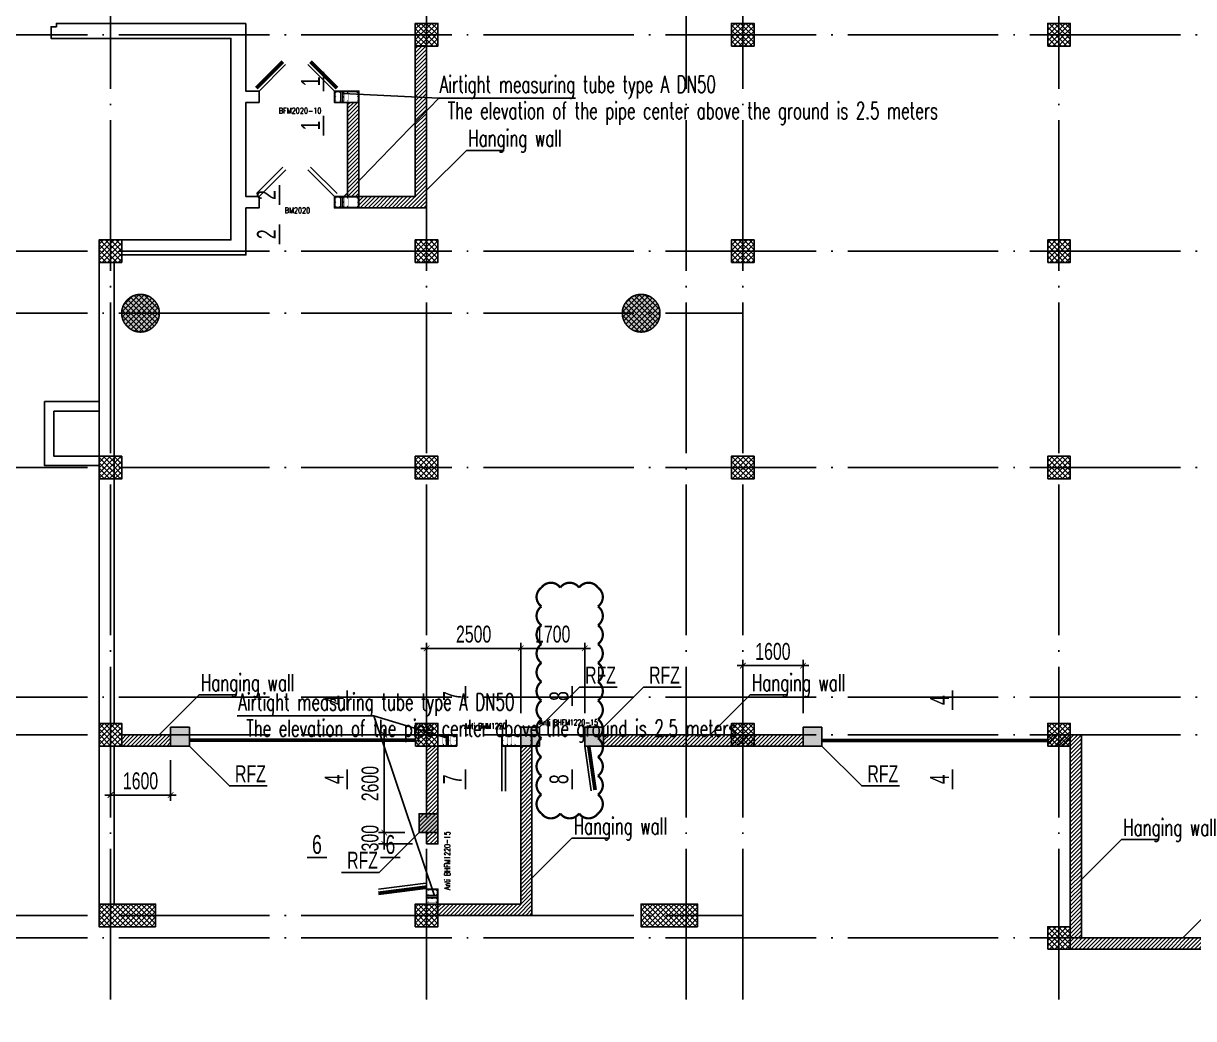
# Model space of a CAD drawing. Extents: x 68709 to 334654, y -65926 to 107615.
# Drawn here: x 93745 to 124833, y 46886 to 73327 of the extents above; entities that cross this region are included whole.
import ezdxf
from ezdxf.xclip import XClip

# ---------------------------------------------------------------- set-up
doc = ezdxf.new("R2010")
doc.units = 0
doc.header["$LTSCALE"] = 2000
doc.header["$MEASUREMENT"] = 0
doc.header["$XCLIPFRAME"] = 0
for name, pattern in [('CENTER', [2, 1.25, -0.25, 0.25, -0.25]), ('DASH', [0.35, 0.25, -0.1]), ('DASHED', [0.75, 0.5, -0.25]), ('DOTE', [2.42, 2, -0.2, 0.02, -0.2])]:
    doc.linetypes.add(name, pattern=pattern)
doc.layers.get('0').update_dxf_attribs({"linetype": 'CONTINUOUS'})
doc.layers.get('Defpoints').update_dxf_attribs({"linetype": 'CONTINUOUS'})
for name, color, linetype in [('0-column', 1, 'CONTINUOUS'), ('0-column-down', 6, 'CONTINUOUS'), ('0-hatch', 252, 'CONTINUOUS'), ('3', 6, 'CONTINUOUS'), ('A-CON-J', 1, 'CONTINUOUS'), ('A_DOOR', 4, 'CONTINUOUS'), ('a_door-p', 151, 'CONTINUOUS'), ('dote', 8, 'CONTINUOUS'), ('K-RF-LD', 50, 'CONTINUOUS'), ('SL-COLU', 210, 'CONTINUOUS'), ('SL-DIM', 90, 'CONTINUOUS'), ('SL-TEXT', 7, 'CONTINUOUS'), ('SL-WALL', 51, 'CONTINUOUS'), ('SL-WALL_HATCH', 254, 'CONTINUOUS'), ('门编号', 122, 'CONTINUOUS')]:
    doc.layers.add(name, color=color, linetype=linetype)
doc.styles.add('L-TEXT', font='tj-romand1.shx', dxfattribs={"width": 0.7, "bigfont": 'hztxt5.shx'})
doc.styles.add('link', font='tj03-romand1.shx', dxfattribs={"width": 0.7, "bigfont": 'hztxt5.shx'})
doc.styles.add('TONGJI-FONT', font='simplex.shx', dxfattribs={"width": 0.65})
doc.styles.add('图纸中文说明', font='romans1.shx', dxfattribs={"width": 0.8, "bigfont": 'hztxt.shx'})
doc.dimstyles.new('TSSD_150_150', dxfattribs={"dimtxt": 450, "dimasz": 150, "dimexe": 150, "dimexo": 375, "dimgap": 150, "dimtad": 1, "dimdec": 0, "dimtxsty": 'L-TEXT', "dimblk": 'ARCHTICK', "dimcen": 0, "dimdle": 150, "dimclrt": 7, "dimazin": 3, "dimtfac": 1, "dimtdec": 0, "dimtix": 1, "dimtmove": 2, "dimatfit": 3, "dimfxl": 0, "dimarcsym": 0})
pattern_1 = [(45, (-2650, -13200), (-53.033, 53.033), [])]
pattern_2 = [(45, (-4500, -13200), (-53.033, 53.033), [])]
pattern_3 = [(45, (-104156.54, -86527.93), (-53.03301, 53.03301), [])]

# ---------------------------------------------------------------- blocks, each defined once
blk = doc.blocks.new('0-jg-wall-ver3-dxadd')
for points in [[(3600, 66399), (-1435, 66399), (-1435, 66309), (-1575, 66309), (-1575, 65999), (3200, 65999), (3200, 60649), (300, 60649), (300, 60249), (3600, 60249), (3600, 61499), (3950, 61499), (3950, 61799), (3600, 61799), (3600, 64299), (3950, 64299), (3950, 64599), (3600, 64599)], [(8400, 65799), (8100, 65799), (8100, 61799), (6600, 61799), (6600, 64599), (5950, 64599), (5950, 64299), (6300, 64299), (6300, 61799), (5951, 61799), (5950, 61499), (8400, 61499)], [(100, 60049), (-300, 60049), (-300, 47800), (100, 47800)], [(-1500, 56100), (-300, 56100), (-300, 56350), (-1750, 56350), (-1750, 54650), (-300, 54650), (-300, 54900), (-1500, 54900)], [(1600, 47199), (1600, 47699), (2100, 47699), (2100, 47199)], [(10900, 47201), (10900, 47701), (11400, 47701), (11400, 47201)], [(12600, 47199), (12600, 47699), (13100, 47699), (13100, 47199)], [(18400, 47200), (18400, 47700), (18900, 47700), (18900, 47200)], [(1600, 47499), (300, 47499), (300, 47199), (1600, 47199)], [(16501, 47500), (13100, 47500), (13100, 47200), (16501, 47200)], [(18400, 47500), (17101, 47500), (17101, 47200), (18400, 47200)], [(100, 47200), (-300, 47200), (-300, 43000), (100, 43000)]]:
    blk.add_lwpolyline(points, close=True)
at = {"color": 3, "ltscale": 0.1}
for points in [[(8400, 44601), (8400, 44901), (8200, 44901), (8200, 45401), (8400, 45401), (8400, 47501), (9200, 47501), (9200, 47201), (8700, 47201), (8700, 44601), (8400, 44601)], [(8700, 45401), (8700, 44601), (8400, 44601)]]:
    blk.add_lwpolyline(points, dxfattribs=at)
for points in [[(11200, 42701), (8400, 42701), (8400, 43401), (8700, 43401), (8700, 43001), (10900, 43001), (10900, 47201), (10400, 47201), (10400, 47501), (11200, 47501)], [(35202, 47199), (33900, 47199), (33900, 41800), (25501, 41800), (25501, 47500), (25801, 47500), (25801, 42100), (33600, 42100), (33600, 47500), (35202, 47500)], [(8200, 45401), (8200, 44901), (8700, 44901), (8700, 45401)]]:
    blk.add_lwpolyline(points, close=True, dxfattribs=at)
blk = doc.blocks.new('A$C510369FA')
at = {"layer": 'A_DOOR'}
for p, q in [((-1894, -793), (-2602, -1500)), ((-1307, -793), (-600, -1500)), ((-1967, -3518), (-2671, -4222)), ((-1893, -3593), (-2600, -4300)), ((-1307, -3593), (-600, -4300)), ((-1232, -3518), (-528, -4222))]:
    blk.add_line(p, q, dxfattribs=at)
at = {"layer": 'A_DOOR', "const_width": 100}
for points in [[(-1969, -718), (-2673, -1422)], [(-1232, -718), (-528, -1422)]]:
    blk.add_lwpolyline(points, dxfattribs=at)
at = {"layer": '门编号', "style": '图纸中文说明', "width": 0.8}
for s, p in [('BFM2020-10', (-2078, -2093)), ('BM2020', (-1921, -4744))]:
    blk.add_text(s, height=150, dxfattribs=at).set_placement(p)
blk = doc.blocks.new('A$C0F766647')
at = {"layer": '3', "linetype": 'DASHED', "ltscale": 0.6, "const_width": 100}
for points in [[(8100, -31944), (2101, -31944)], [(24900, -31951), (18900, -31951)]]:
    blk.add_lwpolyline(points, dxfattribs=at)
blk = doc.blocks.new('0-jg-column-Ver3-L-1')
at = {"color": 0, "linetype": 'ByBlock', "ltscale": 0.1}
for centre in [(800, 58700), (14100, 58700)]:
    blk.add_circle(centre, 500, dxfattribs=at)
blk = doc.blocks.new('ZW0702(CQ)')
at = {"layer": 'dote', "linetype": 'DOTE'}
for p, q in [((0, -9319.3), (0, 86030.2)), ((8400, -9319.3), (8400, 86030.2)), ((15300, -9319.3), (15300, 86030.2)), ((16800, -9319.3), (16800, 86030.2)), ((25200, -9319.3), (25200, 86030.2)), ((-9452, 66100), (60626.9, 66100)), ((-9452, 60350), (60626.9, 60350)), ((-9452, 58700), (16800, 58700)), ((-9452, 54600), (60626.9, 54600)), ((-9452, 48500), (84527.8, 48500)), ((-9452, 47500), (60626.9, 47500)), ((-9452, 42700), (16800, 42700)), ((-9452, 42100), (60626.9, 42100))]:
    blk.add_line(p, q, dxfattribs=at)
blk = doc.blocks.new('A$C4DFE0CFA')
at = {"layer": 'SL-WALL_HATCH'}
h = blk.add_hatch(dxfattribs=at)
h.set_pattern_fill('ANSI31', color=256, scale=600, style=0)
h.set_pattern_definition(pattern_2)
h.paths.add_polyline_path([(300, -13800), (0, -13800), (0, -17800), (-1500, -17800), (-1500, -18100), (300, -18100)])
h = blk.add_hatch(dxfattribs=at)
h.set_pattern_fill('ANSI31', color=256, scale=600, style=0)
h.set_pattern_definition(pattern_2)
h.paths.add_polyline_path([(-1800, -15300), (-1800, -17800), (-1500, -17800), (-1500, -15300)])
for points in [[(-6500, -31900), (-6000, -31900), (-6000, -32400), (-6500, -32400)], [(2800, -31898.9), (3300, -31898.9), (3300, -32400), (2800, -32400)], [(4500, -31899.5), (5000, -31899.5), (5000, -32399.5), (4500, -32399.5)], [(10300, -31899.5), (10800, -31899.5), (10800, -32399.5), (10300, -32399.5)], [(100, -34698.2), (600, -34698.2), (600, -34198.2), (100, -34198.2)]]:
    blk.add_hatch(color=256, dxfattribs=at).paths.add_polyline_path(points)
h = blk.add_hatch(dxfattribs=at)
h.set_pattern_fill('ANSI31', color=256, scale=600, style=0)
h.set_pattern_definition(pattern_1)
h.paths.add_polyline_path([(-7800, -32400), (-6500, -32400), (-6500, -32100), (-7800, -32100)])
h = blk.add_hatch(dxfattribs=at)
h.set_pattern_fill('ANSI31', color=256, scale=600, style=0)
h.set_pattern_definition(pattern_1)
h.paths.add_polyline_path([(5000, -32099.5), (10300, -32099.5), (10300, -32399.5), (5000, -32399.5)])
h = blk.add_hatch(dxfattribs=at)
h.set_pattern_fill('ANSI31', color=256, scale=600, style=0)
h.set_pattern_definition([(45, (-104156.54, -86527.21), (-53.03301, 53.03301), [])])
h.paths.add_polyline_path([(16800.5, -32099.5), (16800.5, -32400), (17400.5, -32400), (17400.5, -37799.5), (25800, -37799.5), (25800, -32400), (27101.8, -32400), (27101.8, -32099.5), (25500, -32099.5), (25500, -37499.5), (17700.5, -37499.5), (17700.5, -32099.5)])
h = blk.add_hatch(dxfattribs=at)
h.set_pattern_fill('ANSI31', color=256, scale=600, style=0)
h.set_pattern_definition(pattern_3)
h.paths.add_polyline_path([(300, -34998.2), (300, -34698.2), (100, -34698.2), (100, -34198.9), (300, -34198.9), (300, -32400), (600, -32400), (600, -34998.2)])
h = blk.add_hatch(dxfattribs=at)
h.set_pattern_fill('ANSI31', color=256, scale=600, style=0)
h.set_pattern_definition(pattern_3)
h.paths.add_polyline_path([(3100, -36898.9), (600, -36898.9), (600, -36598.9), (2800, -36598.9), (2800, -32399.5), (2800, -32399.5), (3100, -32399.5)])
at = {"layer": 'SL-COLU'}
for points in [[(-1500, -15000), (-2150, -15000), (-2150, -15300), (-1500, -15300)], [(-1500, -17800), (-2150, -17800), (-2150, -18100), (-1500, -18100)], [(300, -32098.9), (1100, -32098.9), (1100, -32398.9), (300, -32398.9)], [(3100, -32099.5), (2300, -32099.5), (2300, -32399.5), (3100, -32399.5)], [(300, -36898.9), (300, -36198.9), (600, -36198.9), (600, -36898.9)]]:
    blk.add_lwpolyline(points, close=True, dxfattribs=at)
at = {"layer": 'SL-COLU', "const_width": 6}
for points in [[(-1549.9, -15068.3), (-1528, -15046.4), (-1528, -15028), (-2122, -15028), (-2122, -15272), (-1528, -15272), (-1528, -15028), (-1546.4, -15028), (-1568.3, -15049.9)], [(-1549.9, -17868.3), (-1528, -17846.4), (-1528, -17828), (-2122, -17828), (-2122, -18072), (-1528, -18072), (-1528, -17828), (-1546.4, -17828), (-1568.3, -17849.9)], [(349.9, -32167.2), (328, -32145.3), (328, -32126.9), (1072, -32126.9), (1072, -32370.9), (328, -32370.9), (328, -32126.9), (346.4, -32126.9), (368.3, -32148.8)], [(3050.1, -32167.7), (3072, -32145.9), (3072, -32127.5), (2328, -32127.5), (2328, -32371.5), (3072, -32371.5), (3072, -32127.5), (3053.6, -32127.5), (3031.7, -32149.3)], [(368.3, -36849.1), (346.4, -36870.9), (328, -36870.9), (328, -36226.9), (572, -36226.9), (572, -36870.9), (328, -36870.9), (328, -36852.6), (349.9, -36830.7)]]:
    blk.add_lwpolyline(points, dxfattribs=at)
at = {"layer": 'SL-COLU', "const_width": 10}
for points in [[(-2114, -15041, 1), (-2104, -15041, 1)], [(-2114, -15150, -1), (-2104, -15150, -1)], [(-2009.5, -15041, 1), (-1999.5, -15041, 1)], [(-1905, -15041, 1), (-1895, -15041, 1)], [(-1800.5, -15041, 1), (-1790.5, -15041, 1)], [(-1546, -15041, 1), (-1536, -15041, 1)], [(-1546, -15150, -1), (-1536, -15150, -1)], [(-2114, -15259, -1), (-2104, -15259, -1)], [(-2009.5, -15259, -1), (-1999.5, -15259, -1)], [(-1905, -15259, -1), (-1895, -15259, -1)], [(-1800.5, -15259, -1), (-1790.5, -15259, -1)], [(-1546, -15259, -1), (-1536, -15259, -1)], [(-2114, -17841, 1), (-2104, -17841, 1)], [(-2114, -17950, -1), (-2104, -17950, -1)], [(-2009.5, -17841, 1), (-1999.5, -17841, 1)], [(-1905, -17841, 1), (-1895, -17841, 1)], [(-1800.5, -17841, 1), (-1790.5, -17841, 1)], [(-1546, -17841, 1), (-1536, -17841, 1)], [(-1546, -17950, -1), (-1536, -17950, -1)], [(-2114, -18059, -1), (-2104, -18059, -1)], [(-2009.5, -18059, -1), (-1999.5, -18059, -1)], [(-1905, -18059, -1), (-1895, -18059, -1)], [(-1800.5, -18059, -1), (-1790.5, -18059, -1)], [(-1546, -18059, -1), (-1536, -18059, -1)], [(346, -32139.9, -1), (336, -32139.9, -1)], [(346, -32248.9, 1), (336, -32248.9, 1)], [(750.5, -32139.9, -1), (740.5, -32139.9, -1)], [(855, -32139.9, -1), (845, -32139.9, -1)], [(959.5, -32139.9, -1), (949.5, -32139.9, -1)], [(1064, -32139.9, -1), (1054, -32139.9, -1)], [(1064, -32248.9, 1), (1054, -32248.9, 1)], [(2336, -32140.5, 1), (2346, -32140.5, 1)], [(2336, -32249.5, -1), (2346, -32249.5, -1)], [(2440.5, -32140.5, 1), (2450.5, -32140.5, 1)], [(2545, -32140.5, 1), (2555, -32140.5, 1)], [(2649.5, -32140.5, 1), (2659.5, -32140.5, 1)], [(3054, -32140.5, 1), (3064, -32140.5, 1)], [(3054, -32249.5, -1), (3064, -32249.5, -1)], [(346, -32357.9, 1), (336, -32357.9, 1)], [(750.5, -32357.9, 1), (740.5, -32357.9, 1)], [(855, -32357.9, 1), (845, -32357.9, 1)], [(959.5, -32357.9, 1), (949.5, -32357.9, 1)], [(1064, -32357.9, 1), (1054, -32357.9, 1)], [(2336, -32358.5, -1), (2346, -32358.5, -1)], [(2440.5, -32358.5, -1), (2450.5, -32358.5, -1)], [(2545, -32358.5, -1), (2555, -32358.5, -1)], [(2649.5, -32358.5, -1), (2659.5, -32358.5, -1)], [(3054, -32358.5, -1), (3064, -32358.5, -1)], [(341, -36234.9, -1), (341, -36244.9, -1)], [(341, -36339.4, -1), (341, -36349.4, -1)], [(450, -36234.9, 1), (450, -36244.9, 1)], [(559, -36234.9, 1), (559, -36244.9, 1)], [(559, -36339.4, 1), (559, -36349.4, 1)], [(341, -36443.9, -1), (341, -36453.9, -1)], [(341, -36548.4, -1), (341, -36558.4, -1)], [(559, -36443.9, 1), (559, -36453.9, 1)], [(559, -36548.4, 1), (559, -36558.4, 1)], [(341, -36852.9, -1), (341, -36862.9, -1)], [(450, -36852.9, 1), (450, -36862.9, 1)], [(559, -36852.9, 1), (559, -36862.9, 1)]]:
    blk.add_lwpolyline(points, format="xyb", close=True, dxfattribs=at)
at = {"layer": 'SL-COLU', "const_width": 6}
for points in [[(-2017.5, -15065), (-2017.5, -15041, -1), (-1991.5, -15041), (-1991.5, -15259, -1), (-2017.5, -15259), (-2017.5, -15235)], [(-1913, -15065), (-1913, -15041, -1), (-1887, -15041), (-1887, -15259, -1), (-1913, -15259), (-1913, -15235)], [(-1808.5, -15065), (-1808.5, -15041, -1), (-1782.5, -15041), (-1782.5, -15259, -1), (-1808.5, -15259), (-1808.5, -15235)], [(-2017.5, -17865), (-2017.5, -17841, -1), (-1991.5, -17841), (-1991.5, -18059, -1), (-2017.5, -18059), (-2017.5, -18035)], [(-1913, -17865), (-1913, -17841, -1), (-1887, -17841), (-1887, -18059, -1), (-1913, -18059), (-1913, -18035)], [(-1808.5, -17865), (-1808.5, -17841, -1), (-1782.5, -17841), (-1782.5, -18059, -1), (-1808.5, -18059), (-1808.5, -18035)], [(758.5, -32163.9), (758.5, -32139.9, 1), (732.5, -32139.9), (732.5, -32357.9, 1), (758.5, -32357.9), (758.5, -32333.9)], [(863, -32163.9), (863, -32139.9, 1), (837, -32139.9), (837, -32357.9, 1), (863, -32357.9), (863, -32333.9)], [(967.5, -32163.9), (967.5, -32139.9, 1), (941.5, -32139.9), (941.5, -32357.9, 1), (967.5, -32357.9), (967.5, -32333.9)], [(2432.5, -32164.5), (2432.5, -32140.5, -1), (2458.5, -32140.5), (2458.5, -32358.5, -1), (2432.5, -32358.5), (2432.5, -32334.5)], [(2537, -32164.5), (2537, -32140.5, -1), (2563, -32140.5), (2563, -32358.5, -1), (2537, -32358.5), (2537, -32334.5)], [(2641.5, -32164.5), (2641.5, -32140.5, -1), (2667.5, -32140.5), (2667.5, -32358.5, -1), (2641.5, -32358.5), (2641.5, -32334.5)], [(365, -36331.4), (341, -36331.4, 1), (341, -36357.4), (559, -36357.4, 1), (559, -36331.4), (535, -36331.4)], [(365, -36435.9), (341, -36435.9, 1), (341, -36461.9), (559, -36461.9, 1), (559, -36435.9), (535, -36435.9)], [(365, -36540.4), (341, -36540.4, 1), (341, -36566.4), (559, -36566.4, 1), (559, -36540.4), (535, -36540.4)]]:
    blk.add_lwpolyline(points, format="xyb", dxfattribs=at)
at = {"layer": 'SL-TEXT'}
for points in [[(2360.7, -16573.7), (1360.7, -16573.7), (300, -17634.4)], [(-4742.6, -31039.3), (-5742.6, -31039.3), (-6803.3, -32100)], [(5360.7, -30838.3), (4360.7, -30838.3), (3300, -31898.9)], [(7060.7, -30838.8), (6060.7, -30838.8), (5000, -31899.5)], [(9894, -31038.8), (8894, -31038.8), (7833.3, -32099.5)], [(-3939.3, -33460.7), (-4939.3, -33460.7), (-6000, -32400)], [(12860.7, -33460.1), (11860.7, -33460.1), (10800, -32399.5)], [(-1960.7, -35758.9), (-960.7, -35758.9), (100, -34698.2)], [(5160.7, -34849.3), (4160.7, -34849.3), (3100, -35909.9)], [(19761.2, -34885.8), (18761.2, -34885.8), (17700.5, -35946.5)], [(22450.9, -36438.8), (21450.9, -36438.8), (20390.2, -37499.5)]]:
    blk.add_lwpolyline(points, dxfattribs=at)
at = {"layer": 'SL-WALL', "ltscale": 0.1}
for points in [[(0, -13800), (0, -13800), (300, -13800), (300, -13800), (300, -13800), (300, -18100), (-2150, -18100), (-2150, -17800), (-1800, -17800), (-1800, -15300), (-2150, -15300), (-2150, -15000), (-1500, -15000), (-1500, -17800), (0, -17800), (0, -13800)], [(300, -34998.2), (300, -34698.2), (100, -34698.2), (100, -34198.9), (300, -34198.9), (300, -32400), (600, -32400), (600, -32400), (600, -32400), (600, -34998.2), (300, -34998.2)]]:
    blk.add_lwpolyline(points, dxfattribs=at)
for points in [[(-7800, -32400), (-6000, -32400), (-6000, -31900), (-6500, -31900), (-6500, -32100), (-7800, -32100)], [(10300, -31899.5), (10800, -31899.5), (10800, -32399.5), (10800, -32399.5), (5000, -32399.5), (4500, -32399.5), (4500, -31899.5), (5000, -31899.5), (5000, -32099.5), (10300, -32099.5)], [(3100, -36898.9), (600, -36898.9), (600, -36898.9), (600, -36598.9), (600, -36598.9), (2800, -36598.9), (2800, -32399.5), (2800, -32399.5), (2800, -32399.5), (3100, -32399.5)], [(100, -34698.2), (600, -34698.2), (600, -34198.2), (100, -34198.2)]]:
    blk.add_lwpolyline(points, close=True, dxfattribs=at)
at = {"layer": 'SL-WALL'}
blk.add_lwpolyline([(16800.5, -32099.5), (16800.5, -32400), (17400.5, -32400), (17400.5, -37799.5), (25800, -37799.5), (25800, -32400), (27101.8, -32400), (27101.8, -32099.5), (25500, -32099.5), (25500, -37499.5), (17700.5, -37499.5), (17700.5, -32099.5)], close=True, dxfattribs=at)
at = {"layer": 'SL-WALL_HATCH'}
for points in [[(300, -13800), (0, -13800), (0, -17800), (-1500, -17800), (-1500, -18100), (300, -18100), (300, -13800)], [(-1800, -15300), (-1800, -17800), (-1500, -17800), (-1500, -15300)], [(-6500, -31900), (-6000, -31900), (-6000, -32400), (-6500, -32400)], [(2800, -31898.9), (3300, -31898.9), (3300, -32400), (2800, -32400)], [(4500, -31899.5), (5000, -31899.5), (5000, -32399.5), (4500, -32399.5)], [(10300, -31899.5), (10800, -31899.5), (10800, -32399.5), (10300, -32399.5)], [(-7800, -32400), (-6500, -32400), (-6500, -32100), (-7800, -32100)], [(5000, -32099.5), (10300, -32099.5), (10300, -32399.5), (5000, -32399.5)]]:
    blk.add_lwpolyline(points, close=True, dxfattribs=at)
at = {"layer": 'SL-TEXT'}
for s, style, width, p in [('Hanging wall', 'TONGJI-FONT', 0.65, (1410.7, -16473.7)), ('RFZ', 'link', 0.7, (4510.7, -30738.3)), ('RFZ', 'link', 0.7, (6210.7, -30738.8)), ('Hanging wall', 'TONGJI-FONT', 0.65, (-5692.6, -30939.3)), ('Hanging wall', 'TONGJI-FONT', 0.65, (8944, -30938.8)), ('RFZ', 'link', 0.7, (-4789.3, -33360.7)), ('RFZ', 'link', 0.7, (12010.7, -33360.1)), ('Hanging wall', 'TONGJI-FONT', 0.65, (4210.7, -34749.3)), ('Hanging wall', 'TONGJI-FONT', 0.65, (18811.2, -34785.8)), ('RFZ', 'link', 0.7, (-1810.7, -35658.9))]:
    blk.add_text(s, height=450, rotation=360, dxfattribs=dict(at, style=style, width=width)).set_placement(p)
blk = doc.blocks.new('0-jg-column-Ver3-L-0')
at = {"color": 0, "linetype": 'ByBlock', "ltscale": 0.1}
for points in [[(8100, 65799), (8700, 65799), (8700, 66399), (8100, 66399)], [(16500, 65799), (17100, 65799), (17100, 66399), (16500, 66399)], [(24900, 65799), (25500, 65799), (25500, 66399), (24900, 66399)], [(-300, 60049), (300, 60049), (300, 60649), (-300, 60649)], [(8100, 60049), (8700, 60049), (8700, 60649), (8100, 60649)], [(16500, 60049), (17100, 60049), (17100, 60649), (16500, 60649)], [(24900, 60049), (25500, 60049), (25500, 60649), (24900, 60649)], [(-300, 54299), (300, 54299), (300, 54899), (-300, 54899)], [(8100, 54299), (8700, 54299), (8700, 54899), (8100, 54899)], [(16500, 54299), (17100, 54299), (17100, 54899), (16500, 54899)], [(24900, 54299), (25500, 54299), (25500, 54899), (24900, 54899)], [(-300, 47200), (300, 47200), (300, 47800), (-300, 47800)], [(8101, 47199), (8701, 47199), (8701, 47799), (8101, 47799)], [(16501, 47199), (17101, 47199), (17101, 47799), (16501, 47799)], [(24901, 47199), (25501, 47199), (25501, 47799), (24901, 47799)], [(1200, 42400), (1200, 43000), (-300, 43000), (-300, 42400)], [(8100, 42400), (8700, 42400), (8700, 43000), (8100, 43000)], [(15600, 42400), (15600, 43000), (14100, 43000), (14100, 42400)], [(24901, 41800), (25501, 41800), (25501, 42400), (24901, 42400)]]:
    blk.add_lwpolyline(points, close=True, dxfattribs=at)
for centre in [(800, 58700), (14100, 58700)]:
    blk.add_circle(centre, 500, dxfattribs=at)
blk = doc.blocks.new('A$C70B66667')
at = {"layer": 'A_DOOR'}
for p, q in [((2300, 4799), (2300, 3599)), ((2400, 4799), (2400, 3599)), ((277, 1154), (-982, 993))]:
    blk.add_line(p, q, dxfattribs=at)
at = {"layer": 'A_DOOR', "const_width": 100}
blk.add_lwpolyline([(295, 1050), (-982, 886)], dxfattribs=at)
at = {"layer": '门编号', "style": 'TONGJI-FONT', "width": 0.65}
blk.add_text('Anti BHM1220', height=150, dxfattribs=at).set_placement((1298, 5261))
blk.add_text('Anti BHFM1220-15', height=150, rotation=90, dxfattribs=at).set_placement((924, 978))
blk = doc.blocks.new('A$C686B4C6E')
at = {"layer": 'a_door-p'}
blk.add_line((0, 1), (173, -1188), dxfattribs=at)
at = {"layer": 'a_door-p', "const_width": 100}
blk.add_lwpolyline([(104, 20), (277, -1168)], dxfattribs=at)
at = {"layer": '门编号', "style": 'TONGJI-FONT', "width": 0.65}
blk.add_text('Anti BHFM1220-15', height=150, dxfattribs=at).set_placement((-1202, 554))
blk = doc.blocks.new('_ArchTick')
at = {"color": 0, "linetype": 'ByBlock', "const_width": 0.15}
blk.add_lwpolyline([(-0.5, -0.5), (0.5, 0.5)], dxfattribs=at)
blk = doc.blocks.new('*D109')
at = {"layer": 'Defpoints', "color": 0, "transparency": 16777216}
for p in [(96057, 54128), (97657, 54127), (96057, 52825)]:
    blk.add_point(p, dxfattribs=at)
at = {"layer": 'SL-DIM', "color": 0, "lineweight": -2, "transparency": 16777216}
for p, q in [((96057, 53753), (96057, 52675)), ((97657, 53752), (97657, 52675)), ((97807, 52825), (95907, 52825))]:
    blk.add_line(p, q, dxfattribs=at)
at = {"layer": 'SL-DIM', "color": 0, "lineweight": -2, "transparency": 16777216, "xscale": 150, "yscale": 150, "zscale": 150, "rotation": 180}
blk.add_blockref('_ArchTick', (96057, 52825), dxfattribs=at)
at = {"layer": 'SL-DIM', "color": 0, "lineweight": -2, "transparency": 16777216, "xscale": 150, "yscale": 150, "zscale": 150}
blk.add_blockref('_ArchTick', (97657, 52825), dxfattribs=at)
at = {"layer": 'SL-DIM', "color": 7, "transparency": 16777216, "insert": (96857, 53200), "char_height": 450, "attachment_point": 5, "style": 'L-TEXT'}
blk.add_mtext('\\A1;1600', dxfattribs=at)
blk = doc.blocks.new('*D110')
at = {"layer": 'Defpoints', "color": 0, "transparency": 16777216}
for p in [(103331, 54429), (104257, 54429), (104257, 51829)]:
    blk.add_point(p, dxfattribs=at)
at = {"layer": 'SL-DIM', "color": 0, "lineweight": -2, "transparency": 16777216}
for p, q in [((103882, 54429), (103181, 54429)), ((103331, 51679), (103331, 54579)), ((103882, 51829), (103181, 51829))]:
    blk.add_line(p, q, dxfattribs=at)
at = {"layer": 'SL-DIM', "color": 0, "lineweight": -2, "transparency": 16777216, "xscale": 150, "yscale": 150, "zscale": 150}
for p, rotation in [((103331, 54429), 90), ((103331, 51829), 270)]:
    blk.add_blockref('_ArchTick', p, dxfattribs=dict(at, rotation=rotation))
at = {"layer": 'SL-DIM', "color": 7, "transparency": 16777216, "insert": (102956, 53129), "char_height": 450, "attachment_point": 5, "rotation": 90, "style": 'L-TEXT'}
blk.add_mtext('\\A1;2600', dxfattribs=at)
blk = doc.blocks.new('*D111')
at = {"layer": 'Defpoints', "color": 0, "transparency": 16777216}
for p in [(104457, 56723), (104457, 54628), (106957, 54628)]:
    blk.add_point(p, dxfattribs=at)
at = {"layer": 'SL-DIM', "color": 0, "lineweight": -2, "transparency": 16777216}
for p, q in [((107107, 56723), (104307, 56723)), ((104457, 55003), (104457, 56873)), ((106957, 55003), (106957, 56873))]:
    blk.add_line(p, q, dxfattribs=at)
at = {"layer": 'SL-DIM', "color": 0, "lineweight": -2, "transparency": 16777216, "xscale": 150, "yscale": 150, "zscale": 150, "rotation": 180}
blk.add_blockref('_ArchTick', (104457, 56723), dxfattribs=at)
at = {"layer": 'SL-DIM', "color": 0, "lineweight": -2, "transparency": 16777216, "xscale": 150, "yscale": 150, "zscale": 150}
blk.add_blockref('_ArchTick', (106957, 56723), dxfattribs=at)
at = {"layer": 'SL-DIM', "color": 7, "transparency": 16777216, "insert": (105707, 57098), "char_height": 450, "attachment_point": 5, "style": 'L-TEXT'}
blk.add_mtext('\\A1;2500', dxfattribs=at)
blk = doc.blocks.new('*D112')
at = {"layer": 'Defpoints', "color": 0, "transparency": 16777216}
for p in [(108657, 56723), (106957, 54628), (108657, 54627)]:
    blk.add_point(p, dxfattribs=at)
at = {"layer": 'SL-DIM', "color": 0, "lineweight": -2, "transparency": 16777216}
for p, q in [((106807, 56723), (108807, 56723)), ((106957, 55003), (106957, 56873)), ((108657, 55002), (108657, 56873))]:
    blk.add_line(p, q, dxfattribs=at)
at = {"layer": 'SL-DIM', "color": 0, "lineweight": -2, "transparency": 16777216, "xscale": 150, "yscale": 150, "zscale": 150, "rotation": 180}
blk.add_blockref('_ArchTick', (106957, 56723), dxfattribs=at)
at = {"layer": 'SL-DIM', "color": 0, "lineweight": -2, "transparency": 16777216, "xscale": 150, "yscale": 150, "zscale": 150}
blk.add_blockref('_ArchTick', (108657, 56723), dxfattribs=at)
at = {"layer": 'SL-DIM', "color": 7, "transparency": 16777216, "insert": (107807, 57098), "char_height": 450, "attachment_point": 5, "style": 'L-TEXT'}
blk.add_mtext('\\A1;1700', dxfattribs=at)
blk = doc.blocks.new('*D113')
at = {"layer": 'Defpoints', "color": 0, "transparency": 16777216}
for p in [(112857, 56264), (112857, 54627), (114457, 54627)]:
    blk.add_point(p, dxfattribs=at)
at = {"layer": 'SL-DIM', "color": 0, "lineweight": -2, "transparency": 16777216}
for p, q in [((112857, 55002), (112857, 56414)), ((114457, 55002), (114457, 56414)), ((114607, 56264), (112707, 56264))]:
    blk.add_line(p, q, dxfattribs=at)
at = {"layer": 'SL-DIM', "color": 0, "lineweight": -2, "transparency": 16777216, "xscale": 150, "yscale": 150, "zscale": 150, "rotation": 180}
blk.add_blockref('_ArchTick', (112857, 56264), dxfattribs=at)
at = {"layer": 'SL-DIM', "color": 0, "lineweight": -2, "transparency": 16777216, "xscale": 150, "yscale": 150, "zscale": 150}
blk.add_blockref('_ArchTick', (114457, 56264), dxfattribs=at)
at = {"layer": 'SL-DIM', "color": 7, "transparency": 16777216, "insert": (113657, 56639), "char_height": 450, "attachment_point": 5, "style": 'L-TEXT'}
blk.add_mtext('\\A1;1600', dxfattribs=at)
blk = doc.blocks.new('A$C2211103D')
at = {"layer": 'K-RF-LD'}
for p, q in [((6125, -14851), (6100, -14851)), ((8723, -14890), (6155, -17540)), ((8723, -14890), (6173, -14765)), ((6175, -14851), (6200, -14851)), ((12352, -14890), (8723, -14890)), ((8753, -14899), (8723, -14890)), ((6125, -17651), (6100, -17651)), ((6175, -17651), (6200, -17651)), ((7001, -31298), (3372, -31298)), ((7001, -31298), (8957, -31894)), ((7001, -31298), (8609, -36083)), ((8925, -31951), (8900, -31951)), ((8975, -31951), (9000, -31951)), ((8550, -36075), (8550, -36050)), ((8550, -36125), (8550, -36150))]:
    blk.add_line(p, q, dxfattribs=at)
for points in [[(6175, -14701), (6125, -14701), (6125, -15001), (6175, -15001)], [(6175, -17501), (6125, -17501), (6125, -17801), (6175, -17801)], [(8975, -31801), (8925, -31801), (8925, -32101), (8975, -32101)], [(8400, -36075), (8400, -36125), (8700, -36125), (8700, -36075)]]:
    blk.add_lwpolyline(points, close=True, dxfattribs=at)
at = {"layer": 'K-RF-LD', "style": 'TONGJI-FONT', "width": 0.65}
for s, p in [('Airtight measuring tube type A DN50', (8752, -14744)), ('The elevation of the pipe center above the ground is 2.5 meters', (8960, -15443)), ('Airtight measuring tube type A DN50', (3400, -31152)), ('The elevation of the pipe center above the ground is 2.5 meters', (3609, -31851))]:
    blk.add_text(s, height=450, dxfattribs=at).set_placement(p)
blk = doc.blocks.new('*D121')
at = {"layer": 'Defpoints', "color": 0, "transparency": 16777216}
for p in [(104257, 51829), (103331, 51529), (104457, 51529)]:
    blk.add_point(p, dxfattribs=at)
at = {"layer": 'SL-DIM', "color": 0, "lineweight": -2, "transparency": 16777216}
for p, q in [((103331, 51829), (103331, 51979)), ((103882, 51829), (103181, 51829)), ((103331, 51829), (103331, 51529)), ((104082, 51529), (103181, 51529)), ((103331, 51529), (103331, 51379))]:
    blk.add_line(p, q, dxfattribs=at)
at = {"layer": 'SL-DIM', "color": 0, "lineweight": -2, "transparency": 16777216, "xscale": 150, "yscale": 150, "zscale": 150}
for p, rotation in [((103331, 51829), 270), ((103331, 51529), 90)]:
    blk.add_blockref('_ArchTick', p, dxfattribs=dict(at, rotation=rotation))
at = {"layer": 'SL-DIM', "color": 7, "transparency": 16777216, "insert": (102956, 51679), "char_height": 450, "attachment_point": 5, "rotation": 90, "style": 'L-TEXT'}
blk.add_mtext('\\A1;300', dxfattribs=at)

msp = doc.modelspace()

# ---------------------------------------------------------------- hatches: boundary and pattern name
at = {"layer": '0-hatch'}
h = msp.add_hatch(dxfattribs=at)
h.set_pattern_fill('ANSI37', color=256, scale=800, style=0)
h.set_pattern_definition([(45, (1000000, 0), (-70.710678, 70.710678), []), (135, (1000000, 0), (-70.710678, -70.710678), [])])
h.paths.add_polyline_path([(155158.4, 61227.7), (155158.4, 61827.7), (154258.4, 61827.7), (154258.4, 61227.7)])
h.paths.add_polyline_path([(155158.4, 72727.7), (155158.4, 73327.7), (154258.4, 73327.7), (154258.4, 72727.7)])
h.paths.add_polyline_path([(130256.5, 61227.7), (130256.5, 61827.7), (129356.5, 61827.7), (129356.5, 61227.7)])
h.paths.add_polyline_path([(129356.5, 85927.2), (129956.5, 85927.2), (129956.5, 86527.2), (129356.5, 86527.2)])
h.paths.add_polyline_path([(137758.4, 85927.2), (138358.4, 85927.2), (138358.4, 86527.2), (137758.4, 86527.2)])
h.paths.add_polyline_path([(146158.4, 85927.2), (146758.4, 85927.2), (146758.4, 86527.2), (146158.4, 86527.2)])
h.paths.add_polyline_path([(154556.4, 85927.2), (155156.4, 85927.2), (155156.4, 86527.2), (154556.4, 86527.2)])
h.paths.add_polyline_path([(130256.5, 72727.7), (130256.5, 73327.7), (129356.5, 73327.7), (129356.5, 72727.7)])
h.paths.add_polyline_path([(155158.4, 80677.2), (155158.4, 81277.2), (154258.4, 81277.2), (154258.4, 80677.2)])
h.paths.add_polyline_path([(130256.5, 80677.2), (130256.5, 81277.2), (129356.5, 81277.2), (129356.5, 80677.2)])
h.paths.add_polyline_path([(155158.4, 66977.7), (155158.4, 67577.7), (154258.4, 67577.7), (154258.4, 66977.7)])
h.paths.add_polyline_path([(130256.5, 66977.7), (130256.5, 67577.7), (129356.5, 67577.7), (129356.5, 66977.7)])
h.paths.add_polyline_path([(163540.4, 77814.2), (164134.6, 77730.7), (164218.1, 78324.8), (163623.9, 78408.3)])
h.paths.add_polyline_path([(95756.5, 61227.2), (96356.5, 61227.2), (96356.5, 61827.2), (95756.5, 61827.2)])
h.paths.add_polyline_path([(104156.5, 61227.2), (104756.5, 61227.2), (104756.5, 61827.2), (104156.5, 61827.2)])
h.paths.add_polyline_path([(104156.5, 72727.2), (104756.5, 72727.2), (104756.5, 73327.2), (104156.5, 73327.2)])
h.paths.add_polyline_path([(104156.5, 85927.2), (104756.5, 85927.2), (104756.5, 86527.2), (104156.5, 86527.2)])
h.paths.add_polyline_path([(112556.5, 72727.2), (113156.5, 72727.2), (113156.5, 73327.2), (112556.5, 73327.2)])
h.paths.add_polyline_path([(112556.5, 80177.2), (113156.5, 80177.2), (113156.5, 80777.2), (112556.5, 80777.2)])
h.paths.add_polyline_path([(112556.5, 85927.2), (113156.5, 85927.2), (113156.5, 86527.2), (112556.5, 86527.2)])
h.paths.add_polyline_path([(120956.5, 85927.2), (121556.5, 85927.2), (121556.5, 86527.2), (120956.5, 86527.2)])
h.paths.add_polyline_path([(120956.5, 80177.2), (121556.5, 80177.2), (121556.5, 80777.2), (120956.5, 80777.2)])
h.paths.add_polyline_path([(146158.4, 80677.2), (146758.4, 80677.2), (146758.4, 81277.2), (146158.4, 81277.2)])
h.paths.add_polyline_path([(137758.4, 80677.2), (138358.4, 80677.2), (138358.4, 81277.2), (137758.4, 81277.2)])
h.paths.add_polyline_path([(120956.5, 72727.2), (121556.5, 72727.2), (121556.5, 73327.2), (120956.5, 73327.2)])
h.paths.add_polyline_path([(120956.5, 61227.2), (121556.5, 61227.2), (121556.5, 61827.2), (120956.5, 61827.2)])
h.paths.add_polyline_path([(137758.4, 61227.2), (138358.4, 61227.2), (138358.4, 61827.2), (137758.4, 61827.2)])
h.paths.add_polyline_path([(146158.4, 61227.2), (146758.4, 61227.2), (146758.4, 61827.2), (146158.4, 61827.2)])
h.paths.add_polyline_path([(137758.4, 72727.2), (138358.4, 72727.2), (138358.4, 73327.2), (137758.4, 73327.2)])
h.paths.add_polyline_path([(146158.4, 72727.2), (146758.4, 72727.2), (146758.4, 73327.2), (146158.4, 73327.2)])
h.paths.add_polyline_path([(104156.5, 80327.2), (104756.5, 80327.2), (104756.5, 80927.2), (104156.5, 80927.2)])
h.paths.add_polyline_path([(95756.5, 66977.2), (96356.5, 66977.2), (96356.5, 67577.2), (95756.5, 67577.2)])
h.paths.add_polyline_path([(112556.5, 61227.2), (113156.5, 61227.2), (113156.5, 61827.2), (112556.5, 61827.2)])
h.paths.add_polyline_path([(112556.5, 66977.2), (113156.5, 66977.2), (113156.5, 67577.2), (112556.5, 67577.2)])
h.paths.add_polyline_path([(120956.5, 66977.2), (121556.5, 66977.2), (121556.5, 67577.2), (120956.5, 67577.2)])
h.paths.add_polyline_path([(137758.4, 66977.2), (138358.4, 66977.2), (138358.4, 67577.2), (137758.4, 67577.2)])
h.paths.add_polyline_path([(146158.4, 66977.2), (146758.4, 66977.2), (146758.4, 67577.2), (146158.4, 67577.2)])
h.paths.add_polyline_path([(104156.5, 66977.2), (104756.5, 66977.2), (104756.5, 67577.2), (104156.5, 67577.2)])
edge = h.paths.add_edge_path()
edge.add_arc((110156.5, 65627.7), 500, 0, 360)
edge = h.paths.add_edge_path()
edge.add_arc((96856.5, 65627.7), 500, 0, 360)
h.paths.add_polyline_path([(162646.3, 85927.7), (162646.3, 86527.7), (161746.3, 86527.7), (161746.3, 85927.7)])
h.paths.add_polyline_path([(165676.3, 85927.7), (165676.3, 86527.7), (164776.3, 86527.7), (164776.3, 85927.7)])
h.paths.add_polyline_path([(174364.3, 85927.7), (174364.3, 86527.7), (173464.3, 86527.7), (173464.3, 85927.7)])
h.paths.add_polyline_path([(164292, 83161.6), (164886.1, 83078.1), (164969.6, 83672.3), (164375.5, 83755.8)])
h.paths.add_polyline_path([(160569.6, 78231.7), (161163.8, 78148.2), (161247.3, 78742.4), (160653.1, 78825.9)])
h.paths.add_polyline_path([(172452.8, 76561.6), (173047, 76478.1), (173130.5, 77072.3), (172536.3, 77155.8)])
h.paths.add_polyline_path([(173204.4, 81909.1), (173798.5, 81825.6), (173882, 82419.7), (173287.9, 82503.2)])
h.paths.add_polyline_path([(170838.4, 65074.5), (171432.6, 64991), (171516.1, 65585.2), (170921.9, 65668.7)])
h.paths.add_polyline_path([(161926, 66327.1), (162520.2, 66243.6), (162603.7, 66837.7), (162009.5, 66921.2)])
h.paths.add_polyline_path([(164896.8, 65909.6), (165491, 65826), (165574.5, 66420.2), (164980.3, 66503.7)])
h.paths.add_polyline_path([(146158.4, 54127.2), (146758.4, 54127.2), (146758.4, 54727.2), (146158.4, 54727.2)])
h.paths.add_polyline_path([(137758.4, 54127.2), (138358.4, 54127.2), (138358.4, 54727.2), (137758.4, 54727.2)])
h.paths.add_polyline_path([(129356.5, 54127.2), (129956.5, 54127.2), (129956.5, 54727.2), (129356.5, 54727.2)])
h.paths.add_polyline_path([(95756.5, 54127.7), (96356.5, 54127.7), (96356.5, 54727.7), (95756.5, 54727.7)])
h.paths.add_polyline_path([(104157.1, 54127.2), (104757.1, 54127.2), (104757.1, 54727.2), (104157.1, 54727.2)])
h.paths.add_polyline_path([(112557.1, 54127.2), (113157.1, 54127.2), (113157.1, 54727.2), (112557.1, 54727.2)])
h.paths.add_polyline_path([(120957.1, 54127.2), (121557.1, 54127.2), (121557.1, 54727.2), (120957.1, 54727.2)])
h.paths.add_polyline_path([(120957.1, 48727.7), (121557.1, 48727.7), (121557.1, 49327.7), (120957.1, 49327.7)])
h.paths.add_polyline_path([(146158.4, 48727.7), (146758.4, 48727.7), (146758.4, 49327.7), (146158.4, 49327.7)])
h.paths.add_polyline_path([(129356.5, 48727.7), (129956.5, 48727.7), (129956.5, 49327.7), (129356.5, 49327.7)])
h.paths.add_polyline_path([(137758.4, 48727.7), (138358.4, 48727.7), (138358.4, 49327.7), (137758.4, 49327.7)])
h.paths.add_polyline_path([(97256.5, 49327.7), (97256.5, 49927.7), (95756.5, 49927.7), (95756.5, 49327.7)])
h.paths.add_polyline_path([(111656.7, 49327.7), (111656.7, 49927.7), (110156.7, 49927.7), (110156.7, 49327.7)])
h.paths.add_polyline_path([(104156.5, 49327.7), (104756.5, 49327.7), (104756.5, 49927.7), (104156.5, 49927.7)])
h.paths.add_polyline_path([(154556.4, 54127.2), (155156.4, 54127.2), (155156.4, 54727.2), (154556.4, 54727.2)])
h.paths.add_polyline_path([(157417.6, 55127.2), (158017.6, 55127.2), (158017.6, 55727.2), (157417.6, 55727.2)])
h.paths.add_polyline_path([(169439.5, 55127.2), (170039.5, 55127.2), (170039.5, 55727.2), (169439.5, 55727.2)])
h.paths.add_polyline_path([(164867.6, 55127.2), (165467.6, 55127.2), (165467.6, 55727.2), (164867.6, 55727.2)])
h = msp.add_hatch(color=256, dxfattribs=at)
h.paths.add_polyline_path([(130256.5, 66977.7), (130256.5, 67577.7), (129356.5, 67577.7), (129356.5, 66977.7)])
h.paths.add_polyline_path([(155158.4, 66977.7), (155158.4, 67577.7), (154258.4, 67577.7), (154258.4, 66977.7)])
h.paths.add_polyline_path([(129356.5, 54127.2), (129956.5, 54127.2), (129956.5, 54727.2), (129356.5, 54727.2)])
h.paths.add_polyline_path([(130256.5, 80677.2), (130256.5, 81277.2), (129356.5, 81277.2), (129356.5, 80677.2)])
h.paths.add_polyline_path([(155158.4, 80677.2), (155158.4, 81277.2), (154258.4, 81277.2), (154258.4, 80677.2)])
h.paths.add_polyline_path([(130256.5, 72727.7), (130256.5, 73327.7), (129356.5, 73327.7), (129356.5, 72727.7)])
h.paths.add_polyline_path([(137758.4, 54127.2), (138358.4, 54127.2), (138358.4, 54727.2), (137758.4, 54727.2)])
h.paths.add_polyline_path([(146158.4, 54127.2), (146758.4, 54127.2), (146758.4, 54727.2), (146158.4, 54727.2)])
h.paths.add_polyline_path([(154556.4, 54127.2), (155156.4, 54127.2), (155156.4, 54727.2), (154556.4, 54727.2)])
h.paths.add_polyline_path([(154556.4, 85927.2), (155156.4, 85927.2), (155156.4, 86527.2), (154556.4, 86527.2)])
h.paths.add_polyline_path([(146158.4, 85927.2), (146758.4, 85927.2), (146758.4, 86527.2), (146158.4, 86527.2)])
h.paths.add_polyline_path([(137758.4, 85927.2), (138358.4, 85927.2), (138358.4, 86527.2), (137758.4, 86527.2)])
h.paths.add_polyline_path([(129356.5, 85927.2), (129956.5, 85927.2), (129956.5, 86527.2), (129356.5, 86527.2)])
h.paths.add_polyline_path([(130256.5, 61227.7), (130256.5, 61827.7), (129356.5, 61827.7), (129356.5, 61227.7)])
h.paths.add_polyline_path([(155158.4, 72727.7), (155158.4, 73327.7), (154258.4, 73327.7), (154258.4, 72727.7)])
h.paths.add_polyline_path([(155158.4, 61227.7), (155158.4, 61827.7), (154258.4, 61827.7), (154258.4, 61227.7)])
h.paths.add_polyline_path([(164867.6, 55127.2), (165467.6, 55127.2), (165467.6, 55727.2), (164867.6, 55727.2)])
h.paths.add_polyline_path([(169439.5, 55127.2), (170039.5, 55127.2), (170039.5, 55727.2), (169439.5, 55727.2)])
h.paths.add_polyline_path([(157417.6, 55127.2), (158017.6, 55127.2), (158017.6, 55727.2), (157417.6, 55727.2)])
h.paths.add_polyline_path([(164896.8, 65909.6), (165491, 65826), (165574.5, 66420.2), (164980.3, 66503.7)])
h.paths.add_polyline_path([(161926, 66327.1), (162520.2, 66243.6), (162603.7, 66837.7), (162009.5, 66921.2)])
h.paths.add_polyline_path([(170838.4, 65074.5), (171432.6, 64991), (171516.1, 65585.2), (170921.9, 65668.7)])
h.paths.add_polyline_path([(173204.4, 81909.1), (173798.5, 81825.6), (173882, 82419.7), (173287.9, 82503.2)])
h.paths.add_polyline_path([(172452.8, 76561.6), (173047, 76478.1), (173130.5, 77072.3), (172536.3, 77155.8)])
h.paths.add_polyline_path([(160569.6, 78231.7), (161163.8, 78148.2), (161247.3, 78742.4), (160653.1, 78825.9)])
h.paths.add_polyline_path([(164292, 83161.6), (164886.1, 83078.1), (164969.6, 83672.3), (164375.5, 83755.8)])
h.paths.add_polyline_path([(174364.3, 85927.7), (174364.3, 86527.7), (173464.3, 86527.7), (173464.3, 85927.7)])
h.paths.add_polyline_path([(165676.3, 85927.7), (165676.3, 86527.7), (164776.3, 86527.7), (164776.3, 85927.7)])
h.paths.add_polyline_path([(162646.3, 85927.7), (162646.3, 86527.7), (161746.3, 86527.7), (161746.3, 85927.7)])
edge = h.paths.add_edge_path()
edge.add_arc((96856.5, 65627.7), 500, 0, 360)
edge = h.paths.add_edge_path()
edge.add_arc((110156.5, 65627.7), 500, 0, 360)
h.paths.add_polyline_path([(163540.4, 77814.2), (164134.6, 77730.7), (164218.1, 78324.8), (163623.9, 78408.3)])

# ---------------------------------------------------------------- linework, layer by layer
at = {"layer": '0-hatch', "const_width": 60}
msp.add_lwpolyline([(107508.1, 58335.9, 0.5205671), (107508.1, 57835.9, 0.5205671), (107508.1, 57335.9, 0.5205671), (107508.1, 56835.9, 0.5205671), (107508.1, 56335.9, 0.5205671), (107508.1, 55835.9, 0.5205671), (107508.1, 55335.9, 0.5205671), (107508.1, 54835.9, 0.5205671), (107508.1, 54335.9, 0.5205671), (107508.1, 53835.9, 0.5205671), (107508.1, 53335.9, 0.5205671), (107508.1, 52835.9, 0.5205671), (107508.1, 52335.9, 0.5205671), (108008.1, 52335.9, 0.5205671), (108508.1, 52335.9, 0.5205671), (109008.1, 52335.9, 0.5205671), (109008.1, 52835.9, 0.5205671), (109008.1, 53335.9, 0.5205671), (109008.1, 53835.9, 0.5205671), (109008.1, 54335.9, 0.5205671), (109008.1, 54835.9, 0.5205671), (109008.1, 55335.9, 0.5205671), (109008.1, 55835.9, 0.5205671), (109008.1, 56335.9, 0.5205671), (109008.1, 56835.9, 0.5205671), (109008.1, 57335.9, 0.5205671), (109008.1, 57835.9, 0.5205671), (109008.1, 58335.9, 0.5205671), (108508.1, 58335.9, 0.5205671), (108008.1, 58335.9, 0.5205671)], format="xyb", close=True, dxfattribs=at)

# ---------------------------------------------------------------- block references
msp.add_blockref('A$C2211103D', (96056.5, 86227.7))
at = {"layer": '0-column', "color": 4}
ref = msp.add_blockref('0-jg-column-Ver3-L-0', (96056.5, 6927.7), dxfattribs=at)
XClip(ref).set_block_clipping_path([(-3292.9410662926, 81393.1620321742), (-3292.9410662926, 43240.4828987422), (-3292.9410662926, 40852.8039965382), (54678.5238504518, 40852.8039965382), (54678.5238504518, 44237.3651158331), (78036.1999313502, 44237.3651158331), (97060.9683461426, 44237.3651158331), (97060.9683461426, 94228.1515558241), (-3292.9410662927, 94228.1515558241)])
ref = msp.add_blockref('0-jg-column-Ver3-L-1', (96056.5, 6927.7), dxfattribs=at)
XClip(ref).set_block_clipping_path([(-1598.8236224058, 74604.4178340708), (-1598.8236224058, 65495.6285430563), (-1598.8236224058, 56740.06775672), (-2006.4988960264, 56740.06775672), (-2006.4988960264, 54141.6099813221), (-1598.8236224058, 54141.6099813221), (-1598.8236224058, 47165.0463147096), (62039.7253009504, 47165.0463147096), (62039.7253009504, 48162.3238048852), (71657.5524008055, 48162.3238048852), (71657.5524008055, 47334.6131908098), (73816.0742896648, 47334.6131908098), (73816.0742896648, 48197.1864492101), (73994.8300707935, 48197.1864492101), (74093.4888380849, 48879.7077578956), (78482.7258401236, 79977.1980899233), (66146.5674121028, 79977.1980899233), (66146.5674121028, 81224.5074627135), (64031.7450389362, 81224.5074627135), (64031.7450389362, 79757.9476729617), (-1598.8236224058, 79757.9476729616)])
ref = msp.add_blockref('0-jg-column-Ver3-L-1', (96056.5, 6927.7), dxfattribs=at)
XClip(ref).set_block_clipping_path([(-1598.8236224058, 74604.4178340708), (-1598.8236224058, 65495.6285430563), (-1598.8236224058, 56740.06775672), (-2006.4988960264, 56740.06775672), (-2006.4988960264, 54141.6099813221), (-1598.8236224058, 54141.6099813221), (-1598.8236224058, 47165.0463147096), (62039.7253009504, 47165.0463147096), (62039.7253009504, 48162.3238048852), (71657.5524008055, 48162.3238048852), (71657.5524008055, 47334.6131908098), (73816.0742896648, 47334.6131908098), (73816.0742896648, 48197.1864492101), (73994.8300707935, 48197.1864492101), (74093.4888380849, 48879.7077578956), (78482.7258401236, 79977.1980899233), (66146.5674121028, 79977.1980899233), (66146.5674121028, 81224.5074627135), (64031.7450389362, 81224.5074627135), (64031.7450389362, 79757.9476729617), (-1598.8236224058, 79757.9476729616)])
at = {"layer": '0-column-down'}
ref = msp.add_blockref('0-jg-wall-ver3-dxadd', (96056.5, 6927.7), dxfattribs=at)
XClip(ref).set_block_clipping_path([(-1597.5205245125, 74513.2405886847), (-1597.5205245125, 63446.9056728306), (-1597.5205245125, 56985.7323499514), (-2625.9855815822, 56985.7323499514), (-2625.9855815822, 53899.147307544), (-1597.5205245125, 53899.147307544), (-1597.5205245125, 42578.0507297336), (24639.1699151449, 42578.0507297336), (24639.1699151449, 41375.9814775255), (72821.6493476855, 41375.9814775255), (72821.6493476855, 47238.7151906272), (73805.1649727187, 47238.7151906272), (73805.1649727187, 48199.394121607), (73983.665152899, 48199.394121607), (73983.665152899, 48814.3767814642), (74946.130713436, 54999.5913425298), (78348.731914891, 79194.3407264346), (78348.731914891, 79866.1895327916), (78348.731914891, 82108.8629913949), (-1597.5205245125, 82108.8629913949)])
at = {"layer": 'A-CON-J'}
for name, p in [('A$C510369FA', (102606.4, 73027.4)), ('A$C70B66667', (104156.5, 49327.7)), ('A$C686B4C6E', (108656.5, 54127))]:
    msp.add_blockref(name, p, dxfattribs=at)
at = {"layer": 'dote', "linetype": 'DASH'}
ref = msp.add_blockref('ZW0702(CQ)', (96056.5, 6927.7), dxfattribs=at)
XClip(ref).set_block_clipping_path([(-15188.9695379891, 94941.8681304126), (-15188.9695379891, 40465.1350641153), (61935.0644099799, 40465.1350641153), (61935.0644099799, 44105.722128633), (59633.1171517283, 44105.722128633), (59633.1171517283, 47050.6298027338), (62623.2616241842, 47050.6298027338), (73235.5720788917, 48471.4198343426), (84175.6449556706, 48471.4198343426), (84175.6449556706, 47354.4222230357), (86928.2956268236, 47354.4222230357), (90677.7338378059, 94792.274815829)])
at = {"layer": 'SL-COLU'}
msp.add_blockref('A$C0F766647', (96056.5, 86227.7), dxfattribs=at)
at = {"layer": 'SL-WALL'}
msp.add_blockref('A$C4DFE0CFA', (104156.5, 86527.2), dxfattribs=at)

# ---------------------------------------------------------------- texts
at = {"layer": 'SL-TEXT', "linetype": 'CENTER', "ltscale": 5000, "style": 'L-TEXT', "width": 0.7}
for s, p in [('%%U 1 %%U     %%U 1 %%U', (101621.5, 70352.4)), ('%%U 2 %%U    %%U 2 %%U', (100449.7, 67464.7)), ('%%U 7 %%U             %%U 7 %%U', (105389.8, 52984.7)), ('%%U 8 %%U             %%U 8 %%U', (108220.9, 52984.7)), ('%%U 4 %%U', (102249.7, 55086)), ('%%U 4 %%U', (118331.6, 55086)), ('%%U 4 %%U', (102249.7, 52984.7)), ('%%U 4 %%U', (118331.6, 52984.7))]:
    msp.add_text(s, height=500, rotation=90, dxfattribs=at).set_placement(p)
msp.add_text('%%U 6 %%U           %%U 6 %%U', height=500, dxfattribs=at).set_placement((101283.8, 51261.9))

# ---------------------------------------------------------------- dimensions: what is measured, and where the dimension line sits
at = {"layer": 'SL-DIM'}
for base, p1, p2, picture, middle in [((104456.5, 56722.5), (106956.5, 54628.3), (104456.5, 54628.3), '*D111', (105706.5, 57097.5)), ((108656.5, 56722.5), (106956.5, 54628.3), (108656.5, 54627), '*D112', (107806.5, 57097.5)), ((112856.5, 56263.6), (114456.5, 54627), (112856.5, 54627), '*D113', (113656.5, 56638.6)), ((96056.5, 52824.6), (97656.5, 54127.2), (96056.5, 54127.7), '*D109', (96856.5, 53199.6))]:
    dim = msp.add_linear_dim(base=base, p1=p1, p2=p2, dimstyle='TSSD_150_150', dxfattribs=at)
    dim.commit()
    dim.dimension.update_dxf_attribs({"geometry": picture, "text_midpoint": middle})
for base, p1, p2, picture, middle in [((103330.7, 54428.7), (104256.5, 51829), (104256.5, 54428.7), '*D110', (102955.7, 53128.9)), ((103330.7, 51529), (104256.6, 51829), (104456.5, 51529), '*D121', (102955.7, 51679))]:
    dim = msp.add_linear_dim(base=base, p1=p1, p2=p2, angle=90, dimstyle='TSSD_150_150', dxfattribs=at)
    dim.commit()
    dim.dimension.update_dxf_attribs({"geometry": picture, "text_midpoint": middle})

doc.saveas('drawing.dxf')
